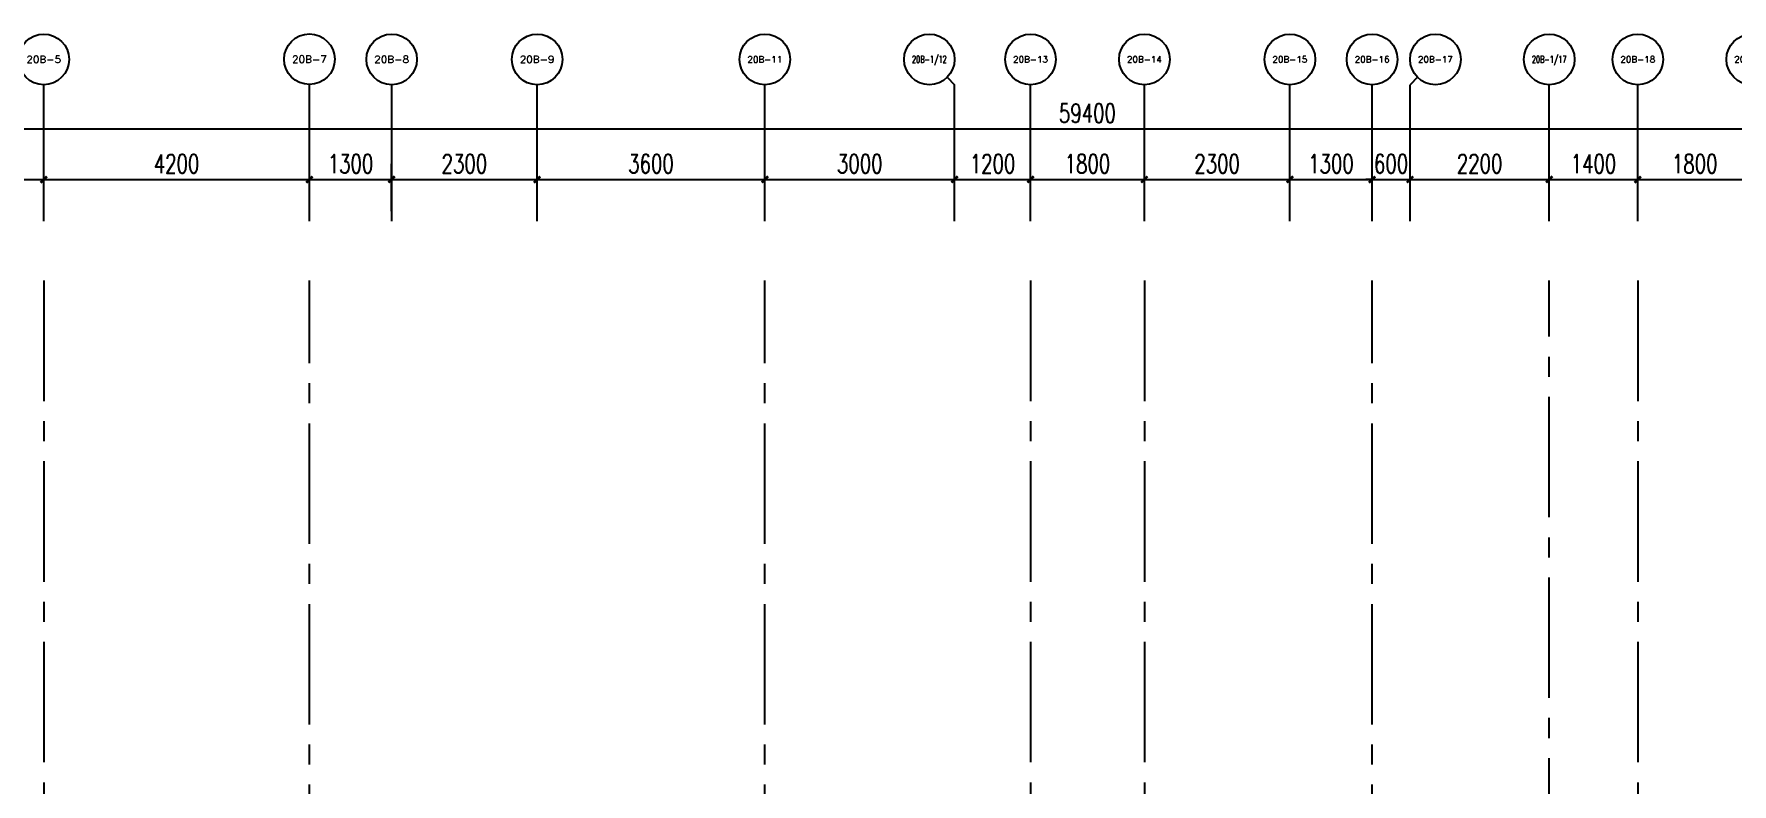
# Model space of a CAD drawing. Extents: x 296441 to 853063, y 459050 to 1117990.
# Drawn here: x 621743 to 648588, y 507785 to 519651 of the extents above; entities that cross this region are included whole.
import ezdxf
from ezdxf.enums import TextEntityAlignment as Align

# ---------------------------------------------------------------- set-up
doc = ezdxf.new("R2010")
doc.units = 0
doc.header["$LTSCALE"] = 1000
doc.linetypes.add('14-GRID$0$CENTER2', pattern=[28.575, 19.05, -3.175, 3.175, -3.175])
for name, color, linetype in [('14-GRID$0$G-GRID', 9, '14-GRID$0$CENTER2'), ('AXIS', 3, 'Continuous'), ('AXIS_TEXT', 7, 'Continuous'), ('G-GRID-IDEN', 4, 'Continuous'), ('G-GRID-TEXT', 33, 'Continuous'), ('PUB_DIM', 3, 'Continuous')]:
    doc.layers.add(name, color=color, linetype=linetype)
doc.styles.add('_TCH_AXIS', font='COMPLEX', dxfattribs={"bigfont": 'GBCBIG'})
doc.styles.add('_TCH_DIM_T3', font='SIMPLEX', dxfattribs={"width": 0.705882, "bigfont": 'GBCBIG'})
doc.styles.add('GOA_04_COMPLEX_1.00', font='complex.shx')
doc.dimstyles.new('_TCH_ARCH&&100', dxfattribs={"dimtxt": 297.5, "dimasz": 100, "dimexe": 250, "dimexo": 300, "dimgap": 100, "dimtad": 1, "dimdec": 0, "dimzin": 0, "dimdsep": 46, "dimtxsty": '_TCH_DIM_T3', "dimblk": 'ARCHTICK', "dimcen": 0.09, "dimclrt": 7, "dimazin": 2, "dimtfac": 1, "dimtdec": 0, "dimtix": 1, "dimtmove": 2, "dimatfit": 3, "dimfxl": 0, "dimtolj": 1, "dimtzin": 0, "dimarcsym": 0})

# ---------------------------------------------------------------- blocks, each defined once
blk = doc.blocks.new('_AXISO')
at = {"layer": 'G-GRID-IDEN'}
blk.add_circle((0, 0), 0.5, dxfattribs=at)
at = {"layer": 'G-GRID-TEXT', "style": 'GOA_04_COMPLEX_1.00', "width": 1.041667}
blk.add_attdef('A', text='', height=0.56, dxfattribs=at).set_placement((-0.25, -0.28), (0.25, -0.28), align=Align.FIT)
blk = doc.blocks.new('_ArchTick')
at = {"color": 0, "linetype": 'ByBlock', "const_width": 0.4}
blk.add_lwpolyline([(-0.5, -0.5), (0.5, 0.5)], dxfattribs=at)
blk = doc.blocks.new('*D369')
at = {"layer": 'Defpoints', "color": 0, "transparency": 16777216}
for p in [(668098, 518149), (608698, 516549), (668098, 516549)]:
    blk.add_point(p, dxfattribs=at)
at = {"layer": 'PUB_DIM', "color": 0, "lineweight": -2, "transparency": 16777216}
for p, q in [((608698, 516849), (608698, 518399)), ((668098, 516849), (668098, 518399)), ((608698, 518149), (668098, 518149))]:
    blk.add_line(p, q, dxfattribs=at)
at = {"layer": 'PUB_DIM', "color": 0, "lineweight": -2, "transparency": 16777216, "xscale": 100, "yscale": 100, "zscale": 100, "rotation": 180}
blk.add_blockref('_ArchTick', (608698, 518149), dxfattribs=at)
at = {"layer": 'PUB_DIM', "color": 0, "lineweight": -2, "transparency": 16777216, "xscale": 100, "yscale": 100, "zscale": 100}
blk.add_blockref('_ArchTick', (668098, 518149), dxfattribs=at)
at = {"layer": 'PUB_DIM', "color": 7, "transparency": 16777216, "insert": (638398, 518398), "char_height": 297.5, "attachment_point": 5, "style": '_TCH_DIM_T3'}
blk.add_mtext('\\A1;59400', dxfattribs=at)
blk = doc.blocks.new('*D373')
at = {"layer": 'Defpoints', "color": 0, "transparency": 16777216}
for p in [(621898, 517349), (620098, 516549), (621898, 516549)]:
    blk.add_point(p, dxfattribs=at)
at = {"layer": 'PUB_DIM', "color": 0, "lineweight": -2, "transparency": 16777216}
for p, q in [((620098, 516849), (620098, 517599)), ((621898, 516849), (621898, 517599)), ((620098, 517349), (621898, 517349))]:
    blk.add_line(p, q, dxfattribs=at)
at = {"layer": 'PUB_DIM', "color": 0, "lineweight": -2, "transparency": 16777216, "xscale": 100, "yscale": 100, "zscale": 100, "rotation": 180}
blk.add_blockref('_ArchTick', (620098, 517349), dxfattribs=at)
at = {"layer": 'PUB_DIM', "color": 0, "lineweight": -2, "transparency": 16777216, "xscale": 100, "yscale": 100, "zscale": 100}
blk.add_blockref('_ArchTick', (621898, 517349), dxfattribs=at)
at = {"layer": 'PUB_DIM', "color": 7, "transparency": 16777216, "insert": (620998, 517598), "char_height": 297.5, "attachment_point": 5, "style": '_TCH_DIM_T3'}
blk.add_mtext('\\A1;1800', dxfattribs=at)
blk = doc.blocks.new('*D374')
at = {"layer": 'Defpoints', "color": 0, "transparency": 16777216}
for p in [(626098, 517349), (621898, 516549), (626098, 516549)]:
    blk.add_point(p, dxfattribs=at)
at = {"layer": 'PUB_DIM', "color": 0, "lineweight": -2, "transparency": 16777216}
for p, q in [((621898, 516849), (621898, 517599)), ((626098, 516849), (626098, 517599)), ((621898, 517349), (626098, 517349))]:
    blk.add_line(p, q, dxfattribs=at)
at = {"layer": 'PUB_DIM', "color": 0, "lineweight": -2, "transparency": 16777216, "xscale": 100, "yscale": 100, "zscale": 100, "rotation": 180}
blk.add_blockref('_ArchTick', (621898, 517349), dxfattribs=at)
at = {"layer": 'PUB_DIM', "color": 0, "lineweight": -2, "transparency": 16777216, "xscale": 100, "yscale": 100, "zscale": 100}
blk.add_blockref('_ArchTick', (626098, 517349), dxfattribs=at)
at = {"layer": 'PUB_DIM', "color": 7, "transparency": 16777216, "insert": (623998, 517598), "char_height": 297.5, "attachment_point": 5, "style": '_TCH_DIM_T3'}
blk.add_mtext('\\A1;4200', dxfattribs=at)
blk = doc.blocks.new('*D375')
at = {"layer": 'Defpoints', "color": 0, "transparency": 16777216}
for p in [(627398, 517349), (626098, 516549), (627398, 516549)]:
    blk.add_point(p, dxfattribs=at)
at = {"layer": 'PUB_DIM', "color": 0, "lineweight": -2, "transparency": 16777216}
for p, q in [((626098, 516849), (626098, 517599)), ((627398, 516849), (627398, 517599)), ((626098, 517349), (627398, 517349))]:
    blk.add_line(p, q, dxfattribs=at)
at = {"layer": 'PUB_DIM', "color": 0, "lineweight": -2, "transparency": 16777216, "xscale": 100, "yscale": 100, "zscale": 100, "rotation": 180}
blk.add_blockref('_ArchTick', (626098, 517349), dxfattribs=at)
at = {"layer": 'PUB_DIM', "color": 0, "lineweight": -2, "transparency": 16777216, "xscale": 100, "yscale": 100, "zscale": 100}
blk.add_blockref('_ArchTick', (627398, 517349), dxfattribs=at)
at = {"layer": 'PUB_DIM', "color": 7, "transparency": 16777216, "insert": (626748, 517598), "char_height": 297.5, "attachment_point": 5, "style": '_TCH_DIM_T3'}
blk.add_mtext('\\A1;1300', dxfattribs=at)
blk = doc.blocks.new('*D376')
at = {"layer": 'Defpoints', "color": 0, "transparency": 16777216}
for p in [(629698, 517349), (627398, 516549), (629698, 516549)]:
    blk.add_point(p, dxfattribs=at)
at = {"layer": 'PUB_DIM', "color": 0, "lineweight": -2, "transparency": 16777216}
for p, q in [((627398, 516849), (627398, 517599)), ((629698, 516849), (629698, 517599)), ((627398, 517349), (629698, 517349))]:
    blk.add_line(p, q, dxfattribs=at)
at = {"layer": 'PUB_DIM', "color": 0, "lineweight": -2, "transparency": 16777216, "xscale": 100, "yscale": 100, "zscale": 100, "rotation": 180}
blk.add_blockref('_ArchTick', (627398, 517349), dxfattribs=at)
at = {"layer": 'PUB_DIM', "color": 0, "lineweight": -2, "transparency": 16777216, "xscale": 100, "yscale": 100, "zscale": 100}
blk.add_blockref('_ArchTick', (629698, 517349), dxfattribs=at)
at = {"layer": 'PUB_DIM', "color": 7, "transparency": 16777216, "insert": (628548, 517598), "char_height": 297.5, "attachment_point": 5, "style": '_TCH_DIM_T3'}
blk.add_mtext('\\A1;2300', dxfattribs=at)
blk = doc.blocks.new('*D377')
at = {"layer": 'Defpoints', "color": 0, "transparency": 16777216}
for p in [(633298, 517349), (629698, 516549), (633298, 516549)]:
    blk.add_point(p, dxfattribs=at)
at = {"layer": 'PUB_DIM', "color": 0, "lineweight": -2, "transparency": 16777216}
for p, q in [((629698, 516849), (629698, 517599)), ((633298, 516849), (633298, 517599)), ((629698, 517349), (633298, 517349))]:
    blk.add_line(p, q, dxfattribs=at)
at = {"layer": 'PUB_DIM', "color": 0, "lineweight": -2, "transparency": 16777216, "xscale": 100, "yscale": 100, "zscale": 100, "rotation": 180}
blk.add_blockref('_ArchTick', (629698, 517349), dxfattribs=at)
at = {"layer": 'PUB_DIM', "color": 0, "lineweight": -2, "transparency": 16777216, "xscale": 100, "yscale": 100, "zscale": 100}
blk.add_blockref('_ArchTick', (633298, 517349), dxfattribs=at)
at = {"layer": 'PUB_DIM', "color": 7, "transparency": 16777216, "insert": (631498, 517598), "char_height": 297.5, "attachment_point": 5, "style": '_TCH_DIM_T3'}
blk.add_mtext('\\A1;3600', dxfattribs=at)
blk = doc.blocks.new('*D378')
at = {"layer": 'Defpoints', "color": 0, "transparency": 16777216}
for p in [(636298, 517349), (633298, 516549), (636298, 516549)]:
    blk.add_point(p, dxfattribs=at)
at = {"layer": 'PUB_DIM', "color": 0, "lineweight": -2, "transparency": 16777216}
for p, q in [((633298, 516849), (633298, 517599)), ((636298, 516849), (636298, 517599)), ((633298, 517349), (636298, 517349))]:
    blk.add_line(p, q, dxfattribs=at)
at = {"layer": 'PUB_DIM', "color": 0, "lineweight": -2, "transparency": 16777216, "xscale": 100, "yscale": 100, "zscale": 100, "rotation": 180}
blk.add_blockref('_ArchTick', (633298, 517349), dxfattribs=at)
at = {"layer": 'PUB_DIM', "color": 0, "lineweight": -2, "transparency": 16777216, "xscale": 100, "yscale": 100, "zscale": 100}
blk.add_blockref('_ArchTick', (636298, 517349), dxfattribs=at)
at = {"layer": 'PUB_DIM', "color": 7, "transparency": 16777216, "insert": (634798, 517598), "char_height": 297.5, "attachment_point": 5, "style": '_TCH_DIM_T3'}
blk.add_mtext('\\A1;3000', dxfattribs=at)
blk = doc.blocks.new('*D379')
at = {"layer": 'Defpoints', "color": 0, "transparency": 16777216}
for p in [(637498, 517349), (636298, 516549), (637498, 516549)]:
    blk.add_point(p, dxfattribs=at)
at = {"layer": 'PUB_DIM', "color": 0, "lineweight": -2, "transparency": 16777216}
for p, q in [((636298, 516849), (636298, 517599)), ((637498, 516849), (637498, 517599)), ((636298, 517349), (637498, 517349))]:
    blk.add_line(p, q, dxfattribs=at)
at = {"layer": 'PUB_DIM', "color": 0, "lineweight": -2, "transparency": 16777216, "xscale": 100, "yscale": 100, "zscale": 100, "rotation": 180}
blk.add_blockref('_ArchTick', (636298, 517349), dxfattribs=at)
at = {"layer": 'PUB_DIM', "color": 0, "lineweight": -2, "transparency": 16777216, "xscale": 100, "yscale": 100, "zscale": 100}
blk.add_blockref('_ArchTick', (637498, 517349), dxfattribs=at)
at = {"layer": 'PUB_DIM', "color": 7, "transparency": 16777216, "insert": (636898, 517598), "char_height": 297.5, "attachment_point": 5, "style": '_TCH_DIM_T3'}
blk.add_mtext('\\A1;1200', dxfattribs=at)
blk = doc.blocks.new('*D380')
at = {"layer": 'Defpoints', "color": 0, "transparency": 16777216}
for p in [(639298, 517349), (637498, 516549), (639298, 516549)]:
    blk.add_point(p, dxfattribs=at)
at = {"layer": 'PUB_DIM', "color": 0, "lineweight": -2, "transparency": 16777216}
for p, q in [((637498, 516849), (637498, 517599)), ((639298, 516849), (639298, 517599)), ((637498, 517349), (639298, 517349))]:
    blk.add_line(p, q, dxfattribs=at)
at = {"layer": 'PUB_DIM', "color": 0, "lineweight": -2, "transparency": 16777216, "xscale": 100, "yscale": 100, "zscale": 100, "rotation": 180}
blk.add_blockref('_ArchTick', (637498, 517349), dxfattribs=at)
at = {"layer": 'PUB_DIM', "color": 0, "lineweight": -2, "transparency": 16777216, "xscale": 100, "yscale": 100, "zscale": 100}
blk.add_blockref('_ArchTick', (639298, 517349), dxfattribs=at)
at = {"layer": 'PUB_DIM', "color": 7, "transparency": 16777216, "insert": (638398, 517598), "char_height": 297.5, "attachment_point": 5, "style": '_TCH_DIM_T3'}
blk.add_mtext('\\A1;1800', dxfattribs=at)
blk = doc.blocks.new('*D381')
at = {"layer": 'Defpoints', "color": 0, "transparency": 16777216}
for p in [(641598, 517349), (639298, 516549), (641598, 516549)]:
    blk.add_point(p, dxfattribs=at)
at = {"layer": 'PUB_DIM', "color": 0, "lineweight": -2, "transparency": 16777216}
for p, q in [((639298, 516849), (639298, 517599)), ((641598, 516849), (641598, 517599)), ((639298, 517349), (641598, 517349))]:
    blk.add_line(p, q, dxfattribs=at)
at = {"layer": 'PUB_DIM', "color": 0, "lineweight": -2, "transparency": 16777216, "xscale": 100, "yscale": 100, "zscale": 100, "rotation": 180}
blk.add_blockref('_ArchTick', (639298, 517349), dxfattribs=at)
at = {"layer": 'PUB_DIM', "color": 0, "lineweight": -2, "transparency": 16777216, "xscale": 100, "yscale": 100, "zscale": 100}
blk.add_blockref('_ArchTick', (641598, 517349), dxfattribs=at)
at = {"layer": 'PUB_DIM', "color": 7, "transparency": 16777216, "insert": (640448, 517598), "char_height": 297.5, "attachment_point": 5, "style": '_TCH_DIM_T3'}
blk.add_mtext('\\A1;2300', dxfattribs=at)
blk = doc.blocks.new('*D382')
at = {"layer": 'Defpoints', "color": 0, "transparency": 16777216}
for p in [(642898, 517349), (641598, 516549), (642898, 516549)]:
    blk.add_point(p, dxfattribs=at)
at = {"layer": 'PUB_DIM', "color": 0, "lineweight": -2, "transparency": 16777216}
for p, q in [((641598, 516849), (641598, 517599)), ((642898, 516849), (642898, 517599)), ((641598, 517349), (642898, 517349))]:
    blk.add_line(p, q, dxfattribs=at)
at = {"layer": 'PUB_DIM', "color": 0, "lineweight": -2, "transparency": 16777216, "xscale": 100, "yscale": 100, "zscale": 100, "rotation": 180}
blk.add_blockref('_ArchTick', (641598, 517349), dxfattribs=at)
at = {"layer": 'PUB_DIM', "color": 0, "lineweight": -2, "transparency": 16777216, "xscale": 100, "yscale": 100, "zscale": 100}
blk.add_blockref('_ArchTick', (642898, 517349), dxfattribs=at)
at = {"layer": 'PUB_DIM', "color": 7, "transparency": 16777216, "insert": (642248, 517598), "char_height": 297.5, "attachment_point": 5, "style": '_TCH_DIM_T3'}
blk.add_mtext('\\A1;1300', dxfattribs=at)
blk = doc.blocks.new('*D383')
at = {"layer": 'Defpoints', "color": 0, "transparency": 16777216}
for p in [(643498, 517349), (642898, 516549), (643498, 516549)]:
    blk.add_point(p, dxfattribs=at)
at = {"layer": 'PUB_DIM', "color": 0, "lineweight": -2, "transparency": 16777216}
for p, q in [((642898, 516849), (642898, 517599)), ((643498, 516849), (643498, 517599)), ((642898, 517349), (642798, 517349)), ((642898, 517349), (643498, 517349)), ((643498, 517349), (643598, 517349))]:
    blk.add_line(p, q, dxfattribs=at)
at = {"layer": 'PUB_DIM', "color": 0, "lineweight": -2, "transparency": 16777216, "xscale": 100, "yscale": 100, "zscale": 100}
blk.add_blockref('_ArchTick', (642898, 517349), dxfattribs=at)
at = {"layer": 'PUB_DIM', "color": 0, "lineweight": -2, "transparency": 16777216, "xscale": 100, "yscale": 100, "zscale": 100, "rotation": 180}
blk.add_blockref('_ArchTick', (643498, 517349), dxfattribs=at)
at = {"layer": 'PUB_DIM', "color": 7, "transparency": 16777216, "insert": (643198, 517598), "char_height": 297.5, "attachment_point": 5, "style": '_TCH_DIM_T3'}
blk.add_mtext('\\A1;600', dxfattribs=at)
blk = doc.blocks.new('*D384')
at = {"layer": 'Defpoints', "color": 0, "transparency": 16777216}
for p in [(645698, 517349), (643498, 516549), (645698, 516549)]:
    blk.add_point(p, dxfattribs=at)
at = {"layer": 'PUB_DIM', "color": 0, "lineweight": -2, "transparency": 16777216}
for p, q in [((643498, 516849), (643498, 517599)), ((645698, 516849), (645698, 517599)), ((643498, 517349), (645698, 517349))]:
    blk.add_line(p, q, dxfattribs=at)
at = {"layer": 'PUB_DIM', "color": 0, "lineweight": -2, "transparency": 16777216, "xscale": 100, "yscale": 100, "zscale": 100, "rotation": 180}
blk.add_blockref('_ArchTick', (643498, 517349), dxfattribs=at)
at = {"layer": 'PUB_DIM', "color": 0, "lineweight": -2, "transparency": 16777216, "xscale": 100, "yscale": 100, "zscale": 100}
blk.add_blockref('_ArchTick', (645698, 517349), dxfattribs=at)
at = {"layer": 'PUB_DIM', "color": 7, "transparency": 16777216, "insert": (644598, 517598), "char_height": 297.5, "attachment_point": 5, "style": '_TCH_DIM_T3'}
blk.add_mtext('\\A1;2200', dxfattribs=at)
blk = doc.blocks.new('*D385')
at = {"layer": 'Defpoints', "color": 0, "transparency": 16777216}
for p in [(647098, 517349), (645698, 516549), (647098, 516549)]:
    blk.add_point(p, dxfattribs=at)
at = {"layer": 'PUB_DIM', "color": 0, "lineweight": -2, "transparency": 16777216}
for p, q in [((645698, 516849), (645698, 517599)), ((647098, 516849), (647098, 517599)), ((645698, 517349), (647098, 517349))]:
    blk.add_line(p, q, dxfattribs=at)
at = {"layer": 'PUB_DIM', "color": 0, "lineweight": -2, "transparency": 16777216, "xscale": 100, "yscale": 100, "zscale": 100, "rotation": 180}
blk.add_blockref('_ArchTick', (645698, 517349), dxfattribs=at)
at = {"layer": 'PUB_DIM', "color": 0, "lineweight": -2, "transparency": 16777216, "xscale": 100, "yscale": 100, "zscale": 100}
blk.add_blockref('_ArchTick', (647098, 517349), dxfattribs=at)
at = {"layer": 'PUB_DIM', "color": 7, "transparency": 16777216, "insert": (646398, 517598), "char_height": 297.5, "attachment_point": 5, "style": '_TCH_DIM_T3'}
blk.add_mtext('\\A1;1400', dxfattribs=at)
blk = doc.blocks.new('*D386')
at = {"layer": 'Defpoints', "color": 0, "transparency": 16777216}
for p in [(648898, 517349), (647098, 516549), (648898, 516549)]:
    blk.add_point(p, dxfattribs=at)
at = {"layer": 'PUB_DIM', "color": 0, "lineweight": -2, "transparency": 16777216}
for p, q in [((647098, 516849), (647098, 517599)), ((648898, 516849), (648898, 517599)), ((647098, 517349), (648898, 517349))]:
    blk.add_line(p, q, dxfattribs=at)
at = {"layer": 'PUB_DIM', "color": 0, "lineweight": -2, "transparency": 16777216, "xscale": 100, "yscale": 100, "zscale": 100, "rotation": 180}
blk.add_blockref('_ArchTick', (647098, 517349), dxfattribs=at)
at = {"layer": 'PUB_DIM', "color": 0, "lineweight": -2, "transparency": 16777216, "xscale": 100, "yscale": 100, "zscale": 100}
blk.add_blockref('_ArchTick', (648898, 517349), dxfattribs=at)
at = {"layer": 'PUB_DIM', "color": 7, "transparency": 16777216, "insert": (647998, 517598), "char_height": 297.5, "attachment_point": 5, "style": '_TCH_DIM_T3'}
blk.add_mtext('\\A1;1800', dxfattribs=at)

msp = doc.modelspace()

# ---------------------------------------------------------------- linework, layer by layer
at = {"layer": '14-GRID$0$G-GRID', "color": 8, "ltscale": 0.1}
for p, q in [((621898.5, 515748.8), (621898.5, 482990.3)), ((626098.5, 483010.3), (626098.5, 515748.8)), ((633298.5, 483010.3), (633298.5, 515748.8)), ((637498.5, 515748.8), (637498.5, 482990.3)), ((639298.5, 515748.8), (639298.5, 482990.3)), ((642898.5, 483010.3), (642898.5, 515748.8)), ((645698.5, 500575.3), (645698.5, 515748.8)), ((647098.5, 515748.8), (647098.5, 482990.3))]:
    msp.add_line(p, q, dxfattribs=at)
at = {"layer": 'AXIS'}
for p, q in [((636181.3, 518965.9), (636298.5, 518848.8)), ((643615.6, 518965.9), (643498.5, 518848.8)), ((621898.5, 516687.8), (621898.5, 518848.8)), ((626098.5, 516690.4), (626098.5, 518851.4)), ((627398.5, 516687.8), (627398.5, 518848.8)), ((629698.5, 516687.8), (629698.5, 518848.8)), ((633298.5, 516687.8), (633298.5, 518848.8)), ((636298.5, 516687.8), (636298.5, 518848.8)), ((637498.5, 516687.8), (637498.5, 518848.8)), ((639298.5, 516687.8), (639298.5, 518848.8)), ((641598.5, 516687.8), (641598.5, 518848.8)), ((642898.5, 516687.8), (642898.5, 518848.8)), ((643498.5, 516687.8), (643498.5, 518848.8)), ((645698.5, 516687.8), (645698.5, 518848.8)), ((647098.5, 516687.8), (647098.5, 518848.8))]:
    msp.add_line(p, q, dxfattribs=at)

# ---------------------------------------------------------------- block references
ref = msp.add_blockref('_AXISO', (621898.5, 519248.8), dxfattribs=dict(at, xscale=800, yscale=800, zscale=800))
ref.add_attrib('A', '20B-5', dxfattribs={"layer": 'AXIS_TEXT', "height": 112.93, "style": '_TCH_AXIS'}).set_placement((621624.2, 519192.3), (622172.7, 519192.3), align=Align.FIT)
ref = msp.add_blockref('_AXISO', (626098.5, 519251.4), dxfattribs=dict(at, xscale=800, yscale=800, zscale=800))
ref.add_attrib('A', '20B-7', dxfattribs={"layer": 'AXIS_TEXT', "height": 112.93, "style": '_TCH_AXIS'}).set_placement((625824.2, 519194.9), (626372.7, 519194.9), align=Align.FIT)
ref = msp.add_blockref('_AXISO', (627398.5, 519248.8), dxfattribs=dict(at, xscale=800, yscale=800, zscale=800))
ref.add_attrib('A', '20B-8', dxfattribs={"layer": 'AXIS_TEXT', "height": 112.93, "style": '_TCH_AXIS'}).set_placement((627124.2, 519192.3), (627672.7, 519192.3), align=Align.FIT)
ref = msp.add_blockref('_AXISO', (629698.5, 519248.8), dxfattribs=dict(at, xscale=800, yscale=800, zscale=800))
ref.add_attrib('A', '20B-9', dxfattribs={"layer": 'AXIS_TEXT', "height": 112.93, "style": '_TCH_AXIS'}).set_placement((629424.2, 519192.3), (629972.7, 519192.3), align=Align.FIT)
ref = msp.add_blockref('_AXISO', (633298.5, 519248.8), dxfattribs=dict(at, xscale=800, yscale=800, zscale=800))
ref.add_attrib('A', '20B-11', dxfattribs={"layer": 'AXIS_TEXT', "height": 103.2, "style": '_TCH_AXIS'}).set_placement((633023.3, 519197.2), (633573.7, 519197.2), align=Align.FIT)
ref = msp.add_blockref('_AXISO', (635898.5, 519248.8), dxfattribs=dict(at, xscale=800, yscale=800, zscale=800))
ref.add_attrib('A', '20B-1/12', dxfattribs={"layer": 'AXIS_TEXT', "height": 113.93, "style": '_TCH_AXIS', "width": 0.65625}).set_placement((635624.3, 519191.8), (636172.6, 519191.8), align=Align.FIT)
ref = msp.add_blockref('_AXISO', (637498.5, 519248.8), dxfattribs=dict(at, xscale=800, yscale=800, zscale=800))
ref.add_attrib('A', '20B-13', dxfattribs={"layer": 'AXIS_TEXT', "height": 98.93, "style": '_TCH_AXIS'}).set_placement((637222.9, 519199.3), (637774.1, 519199.3), align=Align.FIT)
ref = msp.add_blockref('_AXISO', (639298.5, 519248.8), dxfattribs=dict(at, xscale=800, yscale=800, zscale=800))
ref.add_attrib('A', '20B-14', dxfattribs={"layer": 'AXIS_TEXT', "height": 97.32, "style": '_TCH_AXIS'}).set_placement((639022.7, 519200.1), (639574.2, 519200.1), align=Align.FIT)
ref = msp.add_blockref('_AXISO', (641598.5, 519248.8), dxfattribs=dict(at, xscale=800, yscale=800, zscale=800))
ref.add_attrib('A', '20B-15', dxfattribs={"layer": 'AXIS_TEXT', "height": 98.93, "style": '_TCH_AXIS'}).set_placement((641322.9, 519199.3), (641874.1, 519199.3), align=Align.FIT)
ref = msp.add_blockref('_AXISO', (642898.5, 519248.8), dxfattribs=dict(at, xscale=800, yscale=800, zscale=800))
ref.add_attrib('A', '20B-16', dxfattribs={"layer": 'AXIS_TEXT', "height": 98.93, "style": '_TCH_AXIS'}).set_placement((642622.9, 519199.3), (643174.1, 519199.3), align=Align.FIT)
ref = msp.add_blockref('_AXISO', (643898.5, 519248.8), dxfattribs=dict(at, xscale=800, yscale=800, zscale=800))
ref.add_attrib('A', '20B-17', dxfattribs={"layer": 'AXIS_TEXT', "height": 98.93, "style": '_TCH_AXIS'}).set_placement((643622.9, 519199.3), (644174.1, 519199.3), align=Align.FIT)
ref = msp.add_blockref('_AXISO', (645698.5, 519248.8), dxfattribs=dict(at, xscale=800, yscale=800, zscale=800))
ref.add_attrib('A', '20B-1/17', dxfattribs={"layer": 'AXIS_TEXT', "height": 113.93, "style": '_TCH_AXIS', "width": 0.65625}).set_placement((645424.3, 519191.8), (645972.6, 519191.8), align=Align.FIT)
ref = msp.add_blockref('_AXISO', (647098.5, 519248.8), dxfattribs=dict(at, xscale=800, yscale=800, zscale=800))
ref.add_attrib('A', '20B-18', dxfattribs={"layer": 'AXIS_TEXT', "height": 98.93, "style": '_TCH_AXIS'}).set_placement((646822.9, 519199.3), (647374.1, 519199.3), align=Align.FIT)
ref = msp.add_blockref('_AXISO', (648898.5, 519248.8), dxfattribs=dict(at, xscale=800, yscale=800, zscale=800))
ref.add_attrib('A', '20B-19', dxfattribs={"layer": 'AXIS_TEXT', "height": 98.93, "style": '_TCH_AXIS'}).set_placement((648622.9, 519199.3), (649174.1, 519199.3), align=Align.FIT)

# ---------------------------------------------------------------- dimensions: what is measured, and where the dimension line sits
at = {"layer": 'PUB_DIM'}
for p1, p2, distance, picture, middle in [((608698.5, 516548.8), (668098.5, 516548.8), 1600, '*D369', (638398.5, 518397.5)), ((620098.5, 516548.8), (621898.5, 516548.8), 800, '*D373', (620998.5, 517597.5)), ((621898.5, 516548.8), (626098.5, 516548.8), 800, '*D374', (623998.5, 517597.5)), ((626098.5, 516548.8), (627398.5, 516548.8), 800, '*D375', (626748.5, 517597.5)), ((627398.5, 516548.8), (629698.5, 516548.8), 800, '*D376', (628548.5, 517597.5)), ((629698.5, 516548.8), (633298.5, 516548.8), 800, '*D377', (631498.5, 517597.5)), ((633298.5, 516548.8), (636298.5, 516548.8), 800, '*D378', (634798.5, 517597.5)), ((636298.5, 516548.8), (637498.5, 516548.8), 800, '*D379', (636898.5, 517597.5)), ((637498.5, 516548.8), (639298.5, 516548.8), 800, '*D380', (638398.5, 517597.5)), ((639298.5, 516548.8), (641598.5, 516548.8), 800, '*D381', (640448.5, 517597.5)), ((641598.5, 516548.8), (642898.5, 516548.8), 800, '*D382', (642248.5, 517597.5)), ((642898.5, 516548.8), (643498.5, 516548.8), 800, '*D383', (643198.5, 517597.5)), ((643498.5, 516548.8), (645698.5, 516548.8), 800, '*D384', (644598.5, 517597.5)), ((645698.5, 516548.8), (647098.5, 516548.8), 800, '*D385', (646398.5, 517597.5)), ((647098.5, 516548.8), (648898.5, 516548.8), 800, '*D386', (647998.5, 517597.5))]:
    dim = msp.add_aligned_dim(p1=p1, p2=p2, distance=distance, dimstyle='_TCH_ARCH&&100', dxfattribs=at)
    dim.commit()
    dim.dimension.update_dxf_attribs({"geometry": picture, "text_midpoint": middle})

doc.saveas('drawing.dxf')
